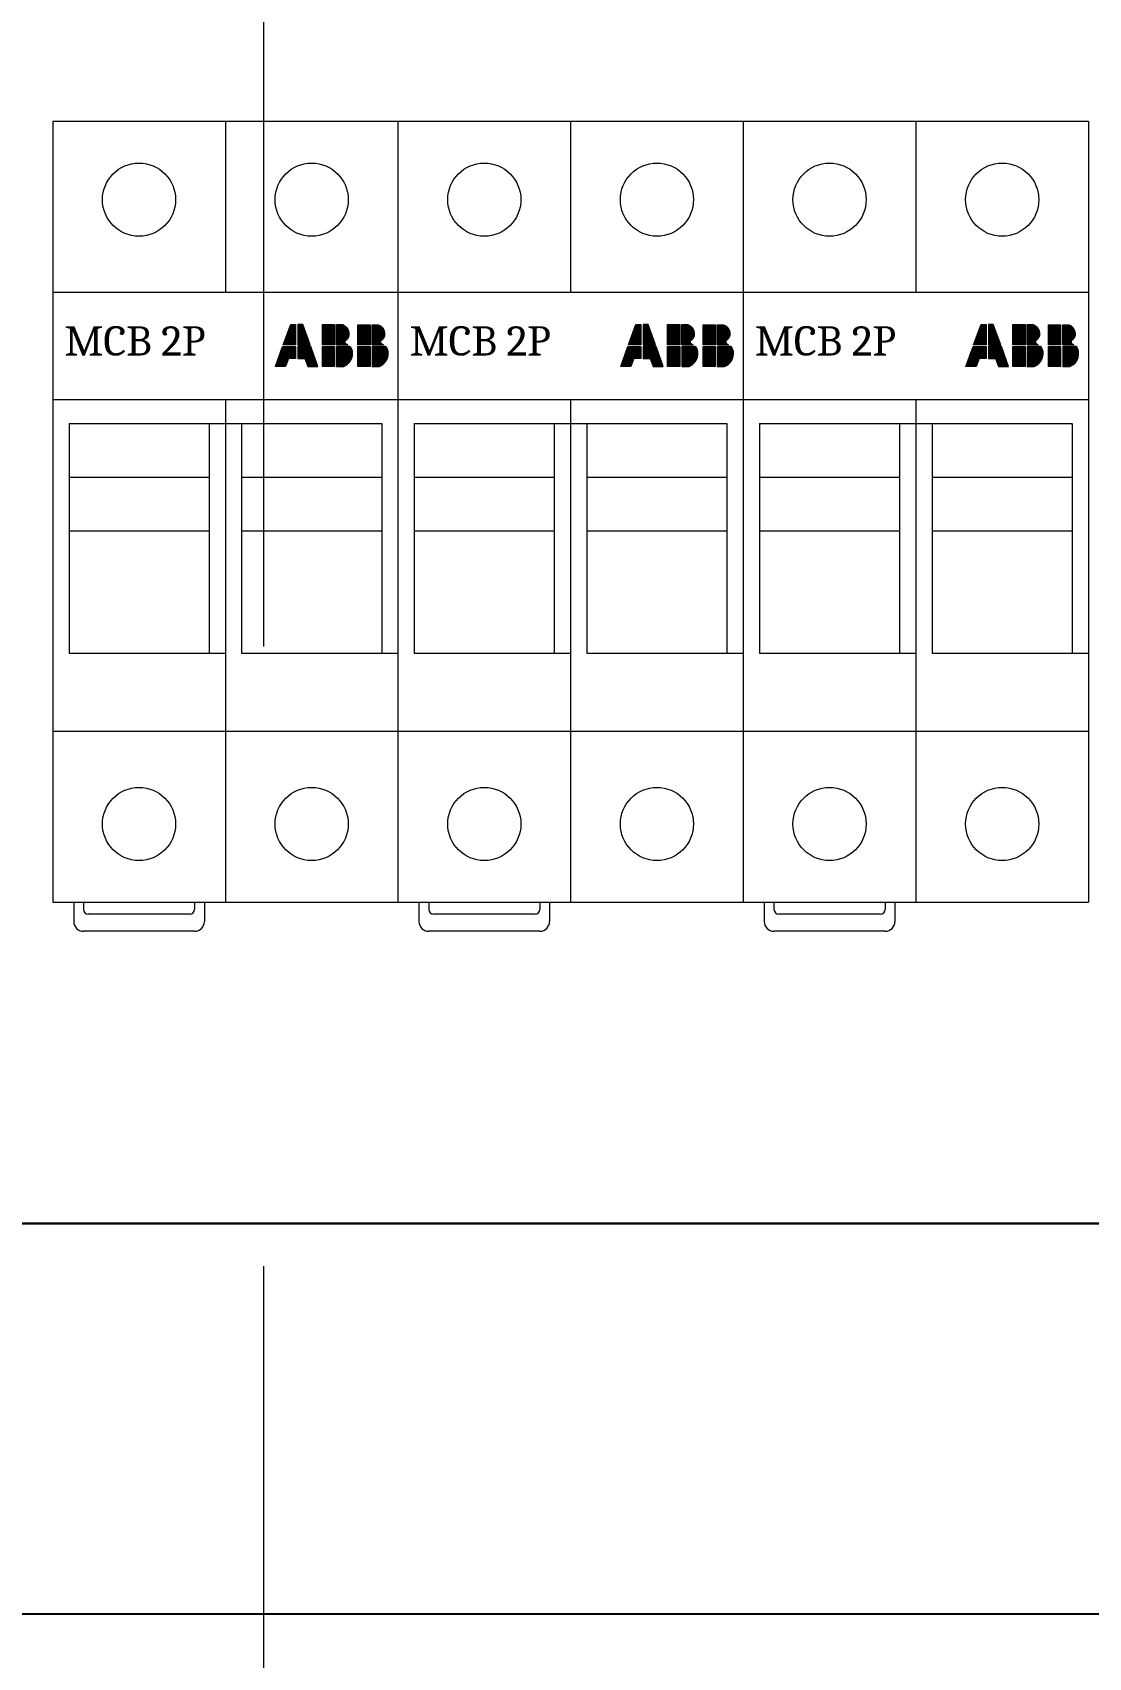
# Model space of a CAD drawing. Extents: x 223136 to 348136, y -32544 to -4064.
# Drawn here: x 258111.8 to 258220.1, y -8728.8 to -8562.2 of the extents above; entities that cross this region are included whole.
import ezdxf

# ---------------------------------------------------------------- set-up
doc = ezdxf.new("R2010")
doc.units = 0
doc.header["$LTSCALE"] = 20
doc.header["$MEASUREMENT"] = 0
doc.linetypes.add('HIDDEN', pattern=[9.525, 6.35, -3.175])
doc.layers.add('EPLAN100', color=7, linetype='Continuous', lineweight=25)
doc.layers.add('WirringDuct', color=130, linetype='Continuous')

# ---------------------------------------------------------------- blocks, each defined once
blk = doc.blocks.new('MCB-2P')
at = {"layer": 'EPLAN100', "linetype": 'Continuous', "lineweight": 13, "ltscale": 8}
for points in [[(-2967.76, 1259.82), (-2966.98, 1261.88), (-2966.48, 1261.88), (-2966.48, 1259.82)], [(-2964.97, 1259.82), (-2965.74, 1261.88), (-2966.25, 1261.88), (-2966.25, 1259.82)], [(-2963.73, 1261.88), (-2962.49, 1261.88), (-2962.49, 1259.82), (-2963.73, 1259.82)], [(-2961.13, 1259.82), (-2962.27, 1259.82), (-2962.27, 1261.88), (-2961.65, 1261.88), (-2961.42, 1261.77), (-2961.21, 1261.57), (-2961.09, 1261.36), (-2961.05, 1261.24), (-2961.01, 1260.99), (-2961.01, 1260.74), (-2961.13, 1260.46), (-2961.3, 1260.29), (-2961.42, 1260.21), (-2961.42, 1260), (-2961.3, 1259.92)], [(-2960.08, 1261.87), (-2958.84, 1261.87), (-2958.84, 1259.81), (-2960.08, 1259.81)], [(-2957.48, 1259.81), (-2958.62, 1259.81), (-2958.62, 1261.87), (-2958, 1261.87), (-2957.77, 1261.77), (-2957.57, 1261.57), (-2957.44, 1261.36), (-2957.4, 1261.24), (-2957.36, 1260.99), (-2957.36, 1260.74), (-2957.48, 1260.45), (-2957.65, 1260.29), (-2957.77, 1260.21), (-2957.77, 1260), (-2957.65, 1259.92)], [(-2968.54, 1257.57), (-2967.82, 1259.63), (-2966.48, 1259.63), (-2966.48, 1258.4), (-2967.2, 1258.4), (-2967.51, 1257.57)], [(-2964.19, 1257.57), (-2964.91, 1259.63), (-2966.25, 1259.63), (-2966.25, 1258.4), (-2965.53, 1258.4), (-2965.22, 1257.57)], [(-2963.73, 1257.57), (-2963.73, 1259.63), (-2962.49, 1259.63), (-2962.49, 1257.57)], [(-2962.27, 1259.63), (-2962.27, 1257.57), (-2961.54, 1257.57), (-2961.21, 1257.76), (-2960.97, 1258.01), (-2960.8, 1258.25), (-2960.68, 1258.5), (-2960.64, 1258.79), (-2960.64, 1259.12), (-2960.72, 1259.37), (-2960.8, 1259.53), (-2960.93, 1259.63)], [(-2960.08, 1257.57), (-2960.08, 1259.63), (-2958.84, 1259.63), (-2958.84, 1257.57)], [(-2958.62, 1259.63), (-2958.62, 1257.57), (-2957.89, 1257.57), (-2957.57, 1257.76), (-2957.32, 1258), (-2957.15, 1258.25), (-2957.03, 1258.5), (-2956.99, 1258.79), (-2956.99, 1259.12), (-2957.07, 1259.36), (-2957.15, 1259.53), (-2957.28, 1259.63)]]:
    blk.add_hatch(color=1, dxfattribs=at).paths.add_polyline_path(points, flags=0)
at = {"lineweight": 15}
for p, q in [((-2991.38, 1282.69), (-2991.38, 1202.69)), ((-2973.68, 1282.69), (-2991.38, 1282.69)), ((-2955.98, 1282.69), (-2973.68, 1282.69)), ((-2955.98, 1282.69), (-2955.98, 1202.69)), ((-2991.38, 1202.69), (-2973.68, 1202.69)), ((-2973.68, 1202.69), (-2955.98, 1202.69))]:
    blk.add_line(p, q, dxfattribs=at)
at = {"lineweight": 5}
for p, q in [((-2973.68, 1282.69), (-2973.68, 1265.19)), ((-2991.38, 1265.19), (-2973.68, 1265.19)), ((-2991.38, 1265.19), (-2973.68, 1265.19)), ((-2973.68, 1265.19), (-2955.98, 1265.19)), ((-2973.68, 1265.19), (-2955.98, 1265.19)), ((-2991.38, 1254.19), (-2973.68, 1254.19)), ((-2973.68, 1254.19), (-2973.68, 1229.19)), ((-2973.68, 1254.19), (-2955.98, 1254.19)), ((-2989.71, 1251.75), (-2989.71, 1228.19)), ((-2989.71, 1251.75), (-2957.65, 1251.75)), ((-2975.35, 1251.75), (-2975.35, 1228.19)), ((-2972.01, 1251.75), (-2972.01, 1228.19)), ((-2957.65, 1251.75), (-2957.65, 1228.19)), ((-2989.71, 1246.25), (-2975.35, 1246.25)), ((-2972.01, 1246.25), (-2957.65, 1246.25)), ((-2989.71, 1240.75), (-2975.35, 1240.75)), ((-2972.01, 1240.75), (-2957.65, 1240.75)), ((-2989.71, 1228.19), (-2973.68, 1228.19)), ((-2973.68, 1229.19), (-2973.68, 1202.69)), ((-2972.01, 1228.19), (-2955.98, 1228.19)), ((-2991.38, 1220.19), (-2973.68, 1220.19)), ((-2973.68, 1220.19), (-2955.98, 1220.19)), ((-2989.23, 1202.69), (-2989.23, 1200.69)), ((-2988.23, 1202.69), (-2988.23, 1201.93)), ((-2977.33, 1201.43), (-2987.73, 1201.43)), ((-2976.83, 1202.69), (-2976.83, 1201.93)), ((-2975.83, 1202.69), (-2975.83, 1200.69)), ((-2976.83, 1199.69), (-2988.23, 1199.69))]:
    blk.add_line(p, q, dxfattribs=at)
for centre in [(-2982.53, 1274.69), (-2964.83, 1274.69), (-2982.53, 1210.69), (-2964.83, 1210.69)]:
    blk.add_circle(centre, 3.75, dxfattribs=at)
for centre, radius, start, end in [((-2987.73, 1201.93), 0.5, 180, 270), ((-2977.33, 1201.93), 0.5, 270, 0), ((-2988.23, 1200.69), 1, 180, 270), ((-2976.83, 1200.69), 1, 270, 0)]:
    blk.add_arc(centre, radius, start, end, dxfattribs=at)
at = {"layer": 'EPLAN100', "color": 1, "linetype": 'Continuous', "lineweight": 13, "ltscale": 8}
for points in [[(-2967.76, 1259.82), (-2966.98, 1261.88), (-2966.48, 1261.88), (-2966.48, 1259.82)], [(-2964.97, 1259.82), (-2965.74, 1261.88), (-2966.25, 1261.88), (-2966.25, 1259.82)], [(-2963.73, 1261.88), (-2962.49, 1261.88), (-2962.49, 1259.82), (-2963.73, 1259.82)], [(-2961.13, 1259.82), (-2962.27, 1259.82), (-2962.27, 1261.88), (-2961.65, 1261.88), (-2961.42, 1261.77), (-2961.21, 1261.57), (-2961.09, 1261.36), (-2961.05, 1261.24), (-2961.01, 1260.99), (-2961.01, 1260.74), (-2961.13, 1260.46), (-2961.3, 1260.29), (-2961.42, 1260.21), (-2961.42, 1260), (-2961.3, 1259.92)], [(-2960.08, 1261.87), (-2958.84, 1261.87), (-2958.84, 1259.81), (-2960.08, 1259.81)], [(-2957.48, 1259.81), (-2958.62, 1259.81), (-2958.62, 1261.87), (-2958, 1261.87), (-2957.77, 1261.77), (-2957.57, 1261.57), (-2957.44, 1261.36), (-2957.4, 1261.24), (-2957.36, 1260.99), (-2957.36, 1260.74), (-2957.48, 1260.45), (-2957.65, 1260.29), (-2957.77, 1260.21), (-2957.77, 1260), (-2957.65, 1259.92)], [(-2968.54, 1257.57), (-2967.82, 1259.63), (-2966.48, 1259.63), (-2966.48, 1258.4), (-2967.2, 1258.4), (-2967.51, 1257.57)], [(-2964.19, 1257.57), (-2964.91, 1259.63), (-2966.25, 1259.63), (-2966.25, 1258.4), (-2965.53, 1258.4), (-2965.22, 1257.57)], [(-2963.73, 1257.57), (-2963.73, 1259.63), (-2962.49, 1259.63), (-2962.49, 1257.57)], [(-2962.27, 1259.63), (-2962.27, 1257.57), (-2961.54, 1257.57), (-2961.21, 1257.76), (-2960.97, 1258.01), (-2960.8, 1258.25), (-2960.68, 1258.5), (-2960.64, 1258.79), (-2960.64, 1259.12), (-2960.72, 1259.37), (-2960.8, 1259.53), (-2960.93, 1259.63)], [(-2960.08, 1257.57), (-2960.08, 1259.63), (-2958.84, 1259.63), (-2958.84, 1257.57)], [(-2958.62, 1259.63), (-2958.62, 1257.57), (-2957.89, 1257.57), (-2957.57, 1257.76), (-2957.32, 1258), (-2957.15, 1258.25), (-2957.03, 1258.5), (-2956.99, 1258.79), (-2956.99, 1259.12), (-2957.07, 1259.36), (-2957.15, 1259.53), (-2957.28, 1259.63)]]:
    blk.add_lwpolyline(points, close=True, dxfattribs=at)
at = {"lineweight": 5, "insert": (-2990.18, 1261.71), "char_height": 3, "attachment_point": 1}
blk.add_mtext_dynamic_manual_height_columns('{\\fCambria|b0|i0|c163|p18;MCB 2P}', width=32.3209, gutter_width=1, heights=[0], dxfattribs=at)

msp = doc.modelspace()

# ---------------------------------------------------------------- linework, layer by layer
at = {"color": 3, "linetype": 'HIDDEN', "lineweight": 0}
msp.add_line((258135.508, -6021.637), (258135.508, -10063.875), dxfattribs=at)
at = {"linetype": 'ByBlock'}
msp.add_lwpolyline([(257889.278, -8724.276), (258339.278, -8724.276), (258339.278, -8684.276), (257889.278, -8684.276)], close=True, dxfattribs=at)
at = {"layer": 'WirringDuct'}
for points in [[(257849.278, -8724.276), (258379.278, -8724.276), (258379.278, -8499.076), (257849.278, -8499.076)], [(257889.278, -8684.276), (258339.278, -8684.276), (258339.278, -8539.076), (257889.278, -8539.076)]]:
    msp.add_lwpolyline(points, close=True, dxfattribs=at)

# ---------------------------------------------------------------- block references
at = {"lineweight": 5}
for p in [(261105.267, -9854.013), (261140.667, -9854.013), (261176.067, -9854.013)]:
    msp.add_blockref('MCB-2P', p, dxfattribs=at)

doc.saveas('drawing.dxf')
